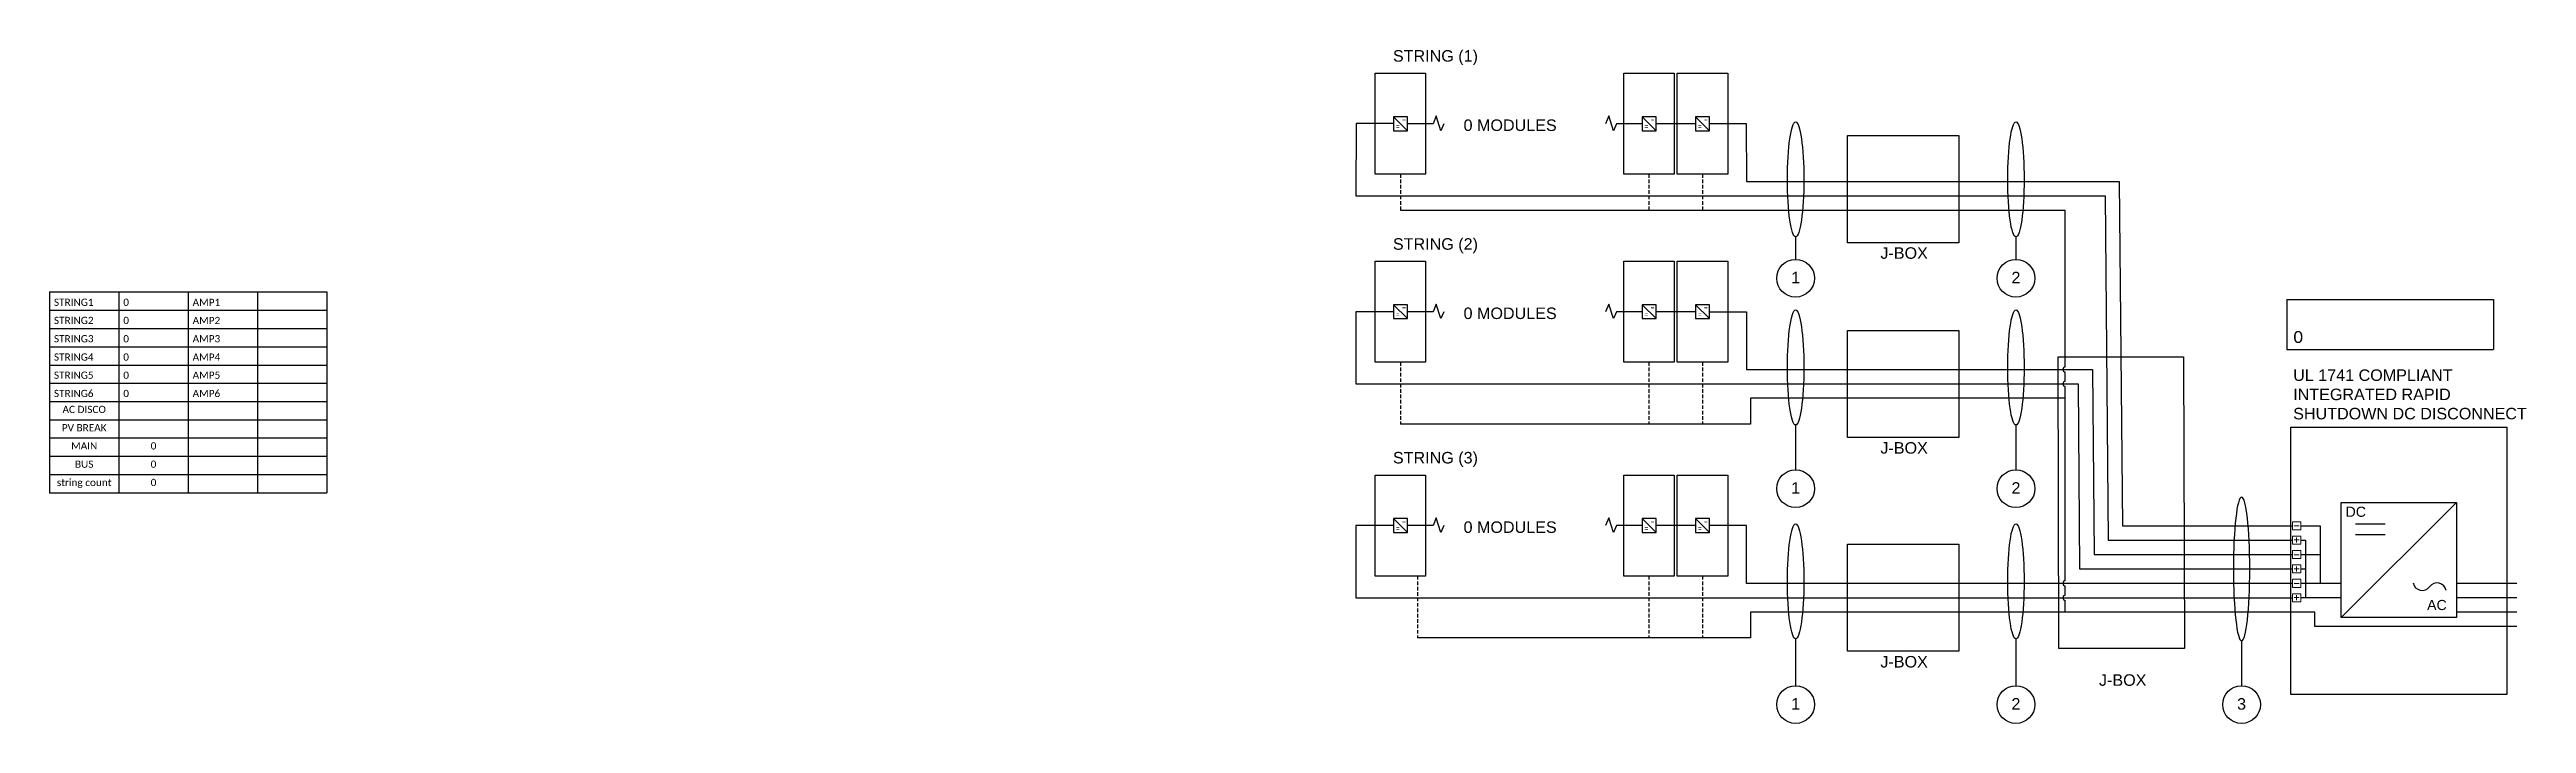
# Model space of a CAD drawing. Header units: inches. Extents: x -171 to 1, y -10 to 37.
import ezdxf

# ---------------------------------------------------------------- set-up
doc = ezdxf.new("R2010")
doc.units = ezdxf.units.IN
doc.header["$MEASUREMENT"] = 0
doc.linetypes.add('DASHED2', pattern=[0.375, 0.25, -0.125])
for name, color, linetype in [('Ground', 3, 'Continuous'), ('Lines', 7, 'Continuous'), ('Modules', 7, 'Continuous'), ('Negative', 7, 'Continuous'), ('Object', 7, 'Continuous'), ('Positive', 1, 'Continuous')]:
    doc.layers.add(name, color=color, linetype=linetype)
doc.layers.add('wirecallout', color=4, linetype='Continuous', lineweight=25)
doc.styles.get("Standard").update_dxf_attribs({"font": 'arial.ttf'})

# ---------------------------------------------------------------- blocks, each defined once
blk = doc.blocks.new('*T24')
at = {"color": 0, "linetype": 'ByBlock', "lineweight": -2, "transparency": 16777216}
for p, q in [((0, 0), (19.24, 0)), ((0, 0), (0, -13.93)), ((4.81, 0), (4.81, -13.93)), ((9.62, 0), (9.62, -13.93)), ((14.43, 0), (14.43, -13.93)), ((19.24, 0), (19.24, -13.93)), ((0, -1.27), (19.24, -1.27)), ((0, -2.53), (19.24, -2.53)), ((0, -3.8), (19.24, -3.8)), ((0, -5.07), (19.24, -5.07)), ((0, -6.33), (19.24, -6.33)), ((0, -7.6), (19.24, -7.6)), ((0, -8.87), (19.24, -8.87)), ((0, -10.13), (19.24, -10.13)), ((0, -11.4), (19.24, -11.4)), ((0, -12.67), (19.24, -12.67)), ((0, -13.93), (19.24, -13.93))]:
    blk.add_line(p, q, dxfattribs=at)
at = {"color": 0, "transparency": 16777216, "char_height": 0.5, "width": 4.2095}
for s, insert, attachment_point in [('{\\fCalibri|b0|i0|c0;STRING1', (0.3, -0.97), 7), ('{\\fCalibri|b0|i0|c0;0', (5.11, -0.97), 7), ('{\\fCalibri|b0|i0|c0;AMP1', (9.92, -0.97), 7), ('{\\fCalibri|b0|i0|c0; ', (14.73, -0.97), 7), ('{\\fCalibri|b0|i0|c0;STRING2', (0.3, -2.23), 7), ('{\\fCalibri|b0|i0|c0;STRING3', (0.3, -3.5), 7), ('{\\fCalibri|b0|i0|c0;0', (5.11, -2.23), 7), ('{\\fCalibri|b0|i0|c0;0', (5.11, -3.5), 7), ('{\\fCalibri|b0|i0|c0;AMP2', (9.92, -2.23), 7), ('{\\fCalibri|b0|i0|c0;AMP3', (9.92, -3.5), 7), ('{\\fCalibri|b0|i0|c0; ', (14.73, -2.23), 7), ('{\\fCalibri|b0|i0|c0;STRING4', (0.3, -4.77), 7), ('{\\fCalibri|b0|i0|c0;0', (5.11, -4.77), 7), ('{\\fCalibri|b0|i0|c0;AMP4', (9.92, -4.77), 7), ('{\\fCalibri|b0|i0|c0; ', (14.73, -3.5), 7), ('{\\fCalibri|b0|i0|c0; ', (14.73, -4.77), 7), ('{\\fCalibri|b0|i0|c0;STRING5', (0.3, -6.03), 7), ('{\\fCalibri|b0|i0|c0;STRING6', (0.3, -7.3), 7), ('{\\fCalibri|b0|i0|c0;0', (5.11, -6.03), 7), ('{\\fCalibri|b0|i0|c0;0', (5.11, -7.3), 7), ('{\\fCalibri|b0|i0|c0;AMP5', (9.92, -6.03), 7), ('{\\fCalibri|b0|i0|c0;AMP6', (9.92, -7.3), 7), ('{\\fCalibri|b0|i0|c0; ', (14.73, -6.03), 7), ('{\\fCalibri|b0|i0|c0;AC DISCO', (2.4, -7.9), 2), ('{\\fCalibri|b0|i0|c0;', (7.21, -7.9), 2), ('{\\fCalibri|b0|i0|c0;', (12.02, -7.9), 2), ('{\\fCalibri|b0|i0|c0; ', (14.73, -7.3), 7), ('{\\fCalibri|b0|i0|c0;', (16.83, -7.9), 2), ('{\\fCalibri|b0|i0|c0;PV BREAK', (2.4, -9.17), 2), ('{\\fCalibri|b0|i0|c0;', (7.21, -9.17), 2), ('{\\fCalibri|b0|i0|c0;', (12.02, -9.17), 2), ('{\\fCalibri|b0|i0|c0;', (16.83, -9.17), 2), ('{\\fCalibri|b0|i0|c0;MAIN', (2.4, -10.43), 2), ('{\\fCalibri|b0|i0|c0;BUS', (2.4, -11.7), 2), ('{\\fCalibri|b0|i0|c0;0', (7.21, -10.43), 2), ('{\\fCalibri|b0|i0|c0;0', (7.21, -11.7), 2), ('{\\fCalibri|b0|i0|c0;', (12.02, -10.43), 2), ('{\\fCalibri|b0|i0|c0;', (12.02, -11.7), 2), ('{\\fCalibri|b0|i0|c0;', (16.83, -10.43), 2), ('{\\fCalibri|b0|i0|c0;', (16.83, -11.7), 2), ('{\\fCalibri|b0|i0|c0;string count', (2.4, -12.97), 2), ('{\\fCalibri|b0|i0|c0;0', (7.21, -12.97), 2), ('{\\fCalibri|b0|i0|c0;', (12.02, -12.97), 2), ('{\\fCalibri|b0|i0|c0;', (16.83, -12.97), 2)]:
    blk.add_mtext(s, dxfattribs=dict(at, insert=insert, attachment_point=attachment_point))
blk = doc.blocks.new('*T25')
at = {"color": 0, "linetype": 'ByBlock', "lineweight": -2, "transparency": 16777216}
for p, q in [((0, 0), (14.32, 0)), ((0, 0), (0, -3.48)), ((14.32, 0), (14.32, -3.48)), ((0, -3.48), (14.32, -3.48))]:
    blk.add_line(p, q, dxfattribs=at)
at = {"color": 7, "transparency": 16777216, "insert": (0.45, -3.03), "char_height": 0.8333, "width": 13.4221, "attachment_point": 7}
blk.add_mtext('{\\fCalibri|b0|i0|c0;0', dxfattribs=at)

msp = doc.modelspace()

# ---------------------------------------------------------------- linework, layer by layer
for p, q in [((-50.02, 24.04), (-50.02, 22.48)), ((-34.74, 24.04), (-34.74, 22.48)), ((-50.02, 10.99), (-50.02, 7.88)), ((-34.74, 10.99), (-34.74, 7.88)), ((-4.19, 5.62), (-12.19, -2.38)), ((-9.12, 4.11), (-11.18, 4.11)), ((-9.12, 3.37), (-11.18, 3.37)), ((0, 0), (-4.19, 0)), ((0, -1), (-4.19, -1)), ((0, -2), (-4.19, -2)), ((-50.02, -3.84), (-50.02, -6.96)), ((-50.02, -3.99), (-50.02, -7.1)), ((-34.74, -3.84), (-34.74, -6.96)), ((-34.74, -3.99), (-34.74, -7.1)), ((-19.09, -3.99), (-19.09, -7.1))]:
    msp.add_line(p, q)
for points in [[(-75.16, 31.89), (-75.16, 31.89), (-76.93, 31.89)], [(-60.67, 31.89), (-60.67, 31.89), (-62.45, 31.89)], [(-56.96, 31.89), (-59.7, 31.89)], [(-56.01, 31.9), (-53.45, 31.9), (-53.43, 27.88), (-51.92, 27.88)], [(-51.92, 27.88), (-27.59, 27.88), (-27.35, 4), (-15.55, 4)], [(-75.16, 18.85), (-75.16, 18.85), (-76.93, 18.85)], [(-60.67, 18.85), (-60.67, 18.85), (-62.45, 18.85)], [(-56.96, 18.85), (-59.7, 18.85)], [(-55.99, 18.85), (-53.43, 18.85), (-53.43, 14.84), (-29.44, 14.84), (-29.32, 2), (-15.55, 2)], [(-75.16, 4.01), (-75.16, 4.01), (-76.93, 4.01)], [(-60.67, 4.01), (-60.67, 4.01), (-62.45, 4.01)], [(-56.96, 4.01), (-59.7, 4.01)], [(-15.55, 0), (-53.43, 0), (-53.43, 4.01), (-55.99, 4.01)], [(-14.99, 4), (-13.63, 4), (-13.63, 2)], [(-14.99, 2), (-13.63, 2), (-13.63, 0)], [(-12.19, 0), (-14.99, 0)]]:
    msp.add_lwpolyline(points)
for points in [[(-38.7, 23.64), (-46.43, 23.64), (-46.43, 31.07), (-38.7, 31.07)], [(-38.7, 10.13), (-46.43, 10.13), (-46.43, 17.55), (-38.7, 17.55)], [(-23.06, -4.52), (-31.76, -4.52), (-31.82, 15.72), (-23.12, 15.72)], [(-0.7, -7.71), (-15.68, -7.71), (-15.68, 10.84), (-0.7, 10.84)], [(-4.19, -2.38), (-12.19, -2.38), (-12.19, 5.62), (-4.19, 5.62)], [(-38.7, -4.71), (-46.43, -4.71), (-46.43, 2.71), (-38.7, 2.71)]]:
    msp.add_lwpolyline(points, close=True)
for centre in [(-50.02, 21.17), (-34.74, 21.17), (-50.02, 6.57), (-34.74, 6.57), (-50.02, -8.41), (-34.74, -8.41), (-19.09, -8.41)]:
    msp.add_circle(centre, 1.31)
for centre, start, end in [((-6.56, 0.14), 190.2778, 324.5251), ((-5.53, -0.6), 10.2778, 144.5251)]:
    msp.add_arc(centre, 0.634, start, end)
at = {"layer": 'Ground', "linetype": 'DASHED2'}
for p, q in [((-77.43, 28.4), (-77.43, 25.88)), ((-60.19, 28.4), (-60.19, 25.88)), ((-56.48, 28.4), (-56.48, 25.88)), ((-77.43, 15.35), (-77.43, 11.05)), ((-60.19, 15.35), (-60.19, 11.05)), ((-56.48, 15.35), (-56.48, 11.05)), ((-76.25, 0.51), (-76.25, -3.79)), ((-60.19, 0.51), (-60.19, -3.79)), ((-56.48, 0.51), (-56.48, -3.79))]:
    msp.add_line(p, q, dxfattribs=at)
at = {"layer": 'Ground'}
msp.add_line((0, -3), (-14.01, -3), dxfattribs=at)
for points in [[(-53.14, 25.88), (-53.14, 25.88), (-77.43, 25.88)], [(-51.92, 25.88), (-53.14, 25.88)], [(-31.32, 15.03), (-31.32, 25.88), (-51.92, 25.88)], [(-31.32, 14.03), (-31.32, 14.65)], [(-53.14, 12.84), (-53.14, 11.05), (-77.43, 11.05)], [(-51.92, 12.84), (-53.14, 12.84)], [(-31.32, 0.19), (-31.32, 12.84), (-51.92, 12.84)], [(-31.32, 12.84), (-31.32, 13.65)], [(-31.32, 0), (-31.32, 0)], [(-31.32, -0.81), (-31.32, -0.19)], [(-31.32, -1), (-31.32, -1)], [(-31.32, -2), (-31.32, -1.19)], [(-14.01, -3), (-14.01, -2), (-53.14, -2), (-53.14, -3.79), (-76.25, -3.79)]]:
    msp.add_lwpolyline(points, dxfattribs=at)
for centre in [(-31.29, 14.84), (-31.29, 13.84), (-31.29, 0), (-31.29, -1)]:
    msp.add_arc(centre, 0.191, 98.3924, 261.6076, dxfattribs=at)
at = {"layer": 'Lines', "lineweight": -3}
for p, q in [((-74.94, 32.43), (-75.16, 31.89)), ((-74.62, 31.41), (-74.94, 32.43)), ((-74.41, 31.89), (-74.62, 31.41)), ((-62.98, 32.43), (-63.2, 31.89)), ((-62.66, 31.41), (-62.98, 32.43)), ((-62.45, 31.89), (-62.66, 31.41)), ((-74.94, 19.38), (-75.16, 18.85)), ((-74.62, 18.37), (-74.94, 19.38)), ((-62.98, 19.38), (-63.2, 18.85)), ((-62.66, 18.37), (-62.98, 19.38)), ((-74.41, 18.85), (-74.62, 18.37)), ((-62.45, 18.85), (-62.66, 18.37)), ((-74.94, 4.55), (-75.16, 4.01)), ((-74.62, 3.53), (-74.94, 4.55)), ((-74.41, 4.01), (-74.62, 3.53)), ((-62.98, 4.55), (-63.2, 4.01)), ((-62.66, 3.53), (-62.98, 4.55)), ((-62.45, 4.01), (-62.66, 3.53))]:
    msp.add_line(p, q, dxfattribs=at)
at = {"layer": 'Modules'}
for points in [[(-79.18, 28.4), (-79.18, 35.4), (-75.68, 35.4), (-75.68, 28.4)], [(-61.94, 28.4), (-61.94, 35.4), (-58.44, 35.4), (-58.44, 28.4)], [(-58.23, 28.4), (-58.23, 35.4), (-54.73, 35.4), (-54.73, 28.4)], [(-79.18, 15.35), (-79.18, 22.35), (-75.68, 22.35), (-75.68, 15.35)], [(-61.94, 15.35), (-61.94, 22.35), (-58.44, 22.35), (-58.44, 15.35)], [(-58.23, 15.35), (-58.23, 22.35), (-54.73, 22.35), (-54.73, 15.35)], [(-79.18, 0.51), (-79.18, 7.51), (-75.68, 7.51), (-75.68, 0.51)], [(-61.94, 0.51), (-61.94, 7.51), (-58.44, 7.51), (-58.44, 0.51)], [(-58.23, 0.51), (-58.23, 7.51), (-54.73, 7.51), (-54.73, 0.51)]]:
    msp.add_lwpolyline(points, close=True, dxfattribs=at)
at = {"layer": 'Negative', "lineweight": 13}
for p, q in [((-14.99, 4.28), (-15.55, 4.28)), ((-15.55, 4.28), (-15.55, 3.72)), ((-15.55, 3.72), (-14.99, 3.72)), ((-15.44, 3.99), (-15.09, 3.99)), ((-14.99, 3.72), (-14.99, 4.28)), ((-14.99, 2.28), (-15.55, 2.28)), ((-15.55, 2.28), (-15.55, 1.72)), ((-15.55, 1.72), (-14.99, 1.72)), ((-15.44, 1.99), (-15.09, 1.99)), ((-14.99, 1.72), (-14.99, 2.28)), ((-14.99, 0.28), (-15.55, 0.28)), ((-15.55, 0.28), (-15.55, -0.28)), ((-14.99, -0.28), (-14.99, 0.28)), ((-15.55, -0.28), (-14.99, -0.28)), ((-15.44, -0.01), (-15.09, -0.01))]:
    msp.add_line(p, q, dxfattribs=at)
at = {"layer": 'Object', "lineweight": 25}
for p, q in [((-77.9, 32.38), (-76.93, 31.41)), ((-76.93, 32.38), (-77.9, 32.38)), ((-77.9, 32.38), (-77.9, 31.41)), ((-77.9, 31.41), (-76.93, 31.41)), ((-76.93, 31.41), (-76.93, 32.38)), ((-60.67, 32.38), (-59.7, 31.41)), ((-59.7, 32.38), (-60.67, 32.38)), ((-60.67, 32.38), (-60.67, 31.41)), ((-60.67, 31.41), (-59.7, 31.41)), ((-59.7, 31.41), (-59.7, 32.38)), ((-56.96, 32.38), (-55.99, 31.41)), ((-55.99, 32.38), (-56.96, 32.38)), ((-56.96, 32.38), (-56.96, 31.41)), ((-56.96, 31.41), (-55.99, 31.41)), ((-55.99, 31.41), (-55.99, 32.38)), ((-77.9, 19.33), (-76.93, 18.37)), ((-76.93, 19.33), (-77.9, 19.33)), ((-77.9, 19.33), (-77.9, 18.37)), ((-76.93, 18.37), (-76.93, 19.33)), ((-60.67, 19.33), (-59.7, 18.37)), ((-59.7, 19.33), (-60.67, 19.33)), ((-60.67, 19.33), (-60.67, 18.37)), ((-59.7, 18.37), (-59.7, 19.33)), ((-56.96, 19.33), (-55.99, 18.37)), ((-55.99, 19.33), (-56.96, 19.33)), ((-56.96, 19.33), (-56.96, 18.37)), ((-55.99, 18.37), (-55.99, 19.33)), ((-77.9, 18.37), (-76.93, 18.37)), ((-60.67, 18.37), (-59.7, 18.37)), ((-56.96, 18.37), (-55.99, 18.37)), ((-77.9, 4.5), (-76.93, 3.53)), ((-76.93, 4.5), (-77.9, 4.5)), ((-77.9, 4.5), (-77.9, 3.53)), ((-77.9, 3.53), (-76.93, 3.53)), ((-76.93, 3.53), (-76.93, 4.5)), ((-60.67, 4.5), (-59.7, 3.53)), ((-59.7, 4.5), (-60.67, 4.5)), ((-60.67, 4.5), (-60.67, 3.53)), ((-60.67, 3.53), (-59.7, 3.53)), ((-59.7, 3.53), (-59.7, 4.5)), ((-56.96, 4.5), (-55.99, 3.53)), ((-55.99, 4.5), (-56.96, 4.5)), ((-56.96, 4.5), (-56.96, 3.53)), ((-56.96, 3.53), (-55.99, 3.53)), ((-55.99, 3.53), (-55.99, 4.5))]:
    msp.add_line(p, q, dxfattribs=at)
at = {"layer": 'Positive', "color": 1, "lineweight": 13}
for p, q in [((-14.99, 3.28), (-15.55, 3.28)), ((-15.55, 3.28), (-15.55, 2.72)), ((-15.55, 2.72), (-14.99, 2.72)), ((-15.44, 3.01), (-15.09, 3.01)), ((-15.28, 3.18), (-15.28, 2.83)), ((-14.99, 2.72), (-14.99, 3.28)), ((-14.99, 1.28), (-15.55, 1.28)), ((-15.55, 1.28), (-15.55, 0.72)), ((-15.55, 0.72), (-14.99, 0.72)), ((-15.44, 1.01), (-15.09, 1.01)), ((-15.28, 1.17), (-15.28, 0.83)), ((-14.99, 0.72), (-14.99, 1.28)), ((-14.99, -0.72), (-15.55, -0.72)), ((-15.55, -0.72), (-15.55, -1.28)), ((-15.55, -1.28), (-14.99, -1.28)), ((-15.44, -0.99), (-15.09, -0.99)), ((-15.28, -0.83), (-15.28, -1.17)), ((-14.99, -1.28), (-14.99, -0.72))]:
    msp.add_line(p, q, dxfattribs=at)
at = {"layer": 'Positive'}
for p, q in [((-14.66, 3), (-14.66, -1)), ((-12.19, -1), (-14.99, -1))]:
    msp.add_line(p, q, dxfattribs=at)
for points in [[(-77.86, 31.9), (-80.49, 31.9), (-80.53, 26.88), (-51.92, 26.88)], [(-51.92, 26.88), (-28.54, 26.88), (-28.35, 3), (-15.55, 3)], [(-77.9, 18.85), (-80.53, 18.85), (-80.53, 13.84), (-51.92, 13.84)], [(-51.92, 13.84), (-30.42, 13.84)], [(-30.42, 13.84), (-30.32, 1), (-15.55, 1)], [(-77.9, 4.01), (-80.53, 4.01), (-80.53, -1), (-15.55, -1)], [(-14.99, 3), (-14.66, 3)], [(-14.99, 1), (-14.66, 1)]]:
    msp.add_lwpolyline(points, dxfattribs=at)
at = {"layer": 'wirecallout', "color": 7}
for centre in [(-50.02, 28.03), (-34.74, 28.03), (-50.02, 14.98), (-34.74, 14.98), (-50.02, 0.14), (-34.74, 0.14)]:
    msp.add_ellipse(centre, major_axis=(0, 3.99), ratio=0.14309, dxfattribs=at)
at = {"layer": 'wirecallout', "color": 7, "extrusion": (0, 0, -1)}
msp.add_ellipse((-19.09, 1), major_axis=(0, 4.99), ratio=0.114414, dxfattribs=at)

# ---------------------------------------------------------------- block references
for name, p in [('*T24', (-171.12, 20.22)), ('*T25', (-15.94, 19.7))]:
    msp.add_blockref(name, p)

# ---------------------------------------------------------------- texts
for s, p in [('STRING (1)', (-77.95, 36.2)), ('0 MODULES', (-73.05, 31.39)), ('STRING (2)', (-77.95, 23.15)), ('0 MODULES', (-73.05, 18.34)), ('STRING (3)', (-77.95, 8.32)), ('0 MODULES', (-73.05, 3.5))]:
    msp.add_text(s, height=0.8).set_placement(p)
for s, width, insert, char_height, attachment_point in [('J-BOX', 15.6401, (-40.85, 23.32), 0.8, 3), ('1', 15.6401, (-50.02, 21.22), 0.8, 5), ('2', 15.6401, (-34.74, 21.22), 0.8, 5), ('\\PUL 1741 COMPLIANT\\P\\pxql;INTEGRATED RAPID SHUTDOWN DC DISCONNECT', 16.6979, (-15.51, 16.18), 0.8, 1), ('J-BOX', 15.6401, (-40.85, 9.8), 0.8, 3), ('1', 15.6401, (-50.02, 6.62), 0.8, 5), ('2', 15.6401, (-34.74, 6.62), 0.8, 5), ('DC', 15.6401, (-10.46, 5.32), 0.703, 3), ('AC', 15.6401, (-4.86, -1.15), 0.703, 3), ('J-BOX', 15.6401, (-40.85, -5.04), 0.8, 3), ('J-BOX', 15.6401, (-25.69, -6.31), 0.8, 3), ('1', 15.6401, (-50.02, -8.36), 0.8, 5), ('2', 15.6401, (-34.74, -8.36), 0.8, 5), ('3', 15.6401, (-19.09, -8.37), 0.8, 5)]:
    msp.add_mtext_dynamic_manual_height_columns(s, width=width, gutter_width=1, heights=[0], dxfattribs=dict(insert=insert, char_height=char_height, attachment_point=attachment_point))
at = {"layer": 'Object', "lineweight": 25}
for p in [(-77.73, 31.55), (-77.31, 32), (-60.5, 31.55), (-60.08, 32), (-56.79, 31.55), (-56.37, 32), (-77.31, 18.95), (-60.08, 18.95), (-56.37, 18.95), (-77.73, 18.5), (-60.5, 18.5), (-56.79, 18.5), (-77.73, 3.66), (-77.31, 4.11), (-60.5, 3.66), (-60.08, 4.11), (-56.79, 3.66), (-56.37, 4.11)]:
    msp.add_text('=', height=0.313, dxfattribs=at).set_placement(p)

doc.saveas('drawing.dxf')
